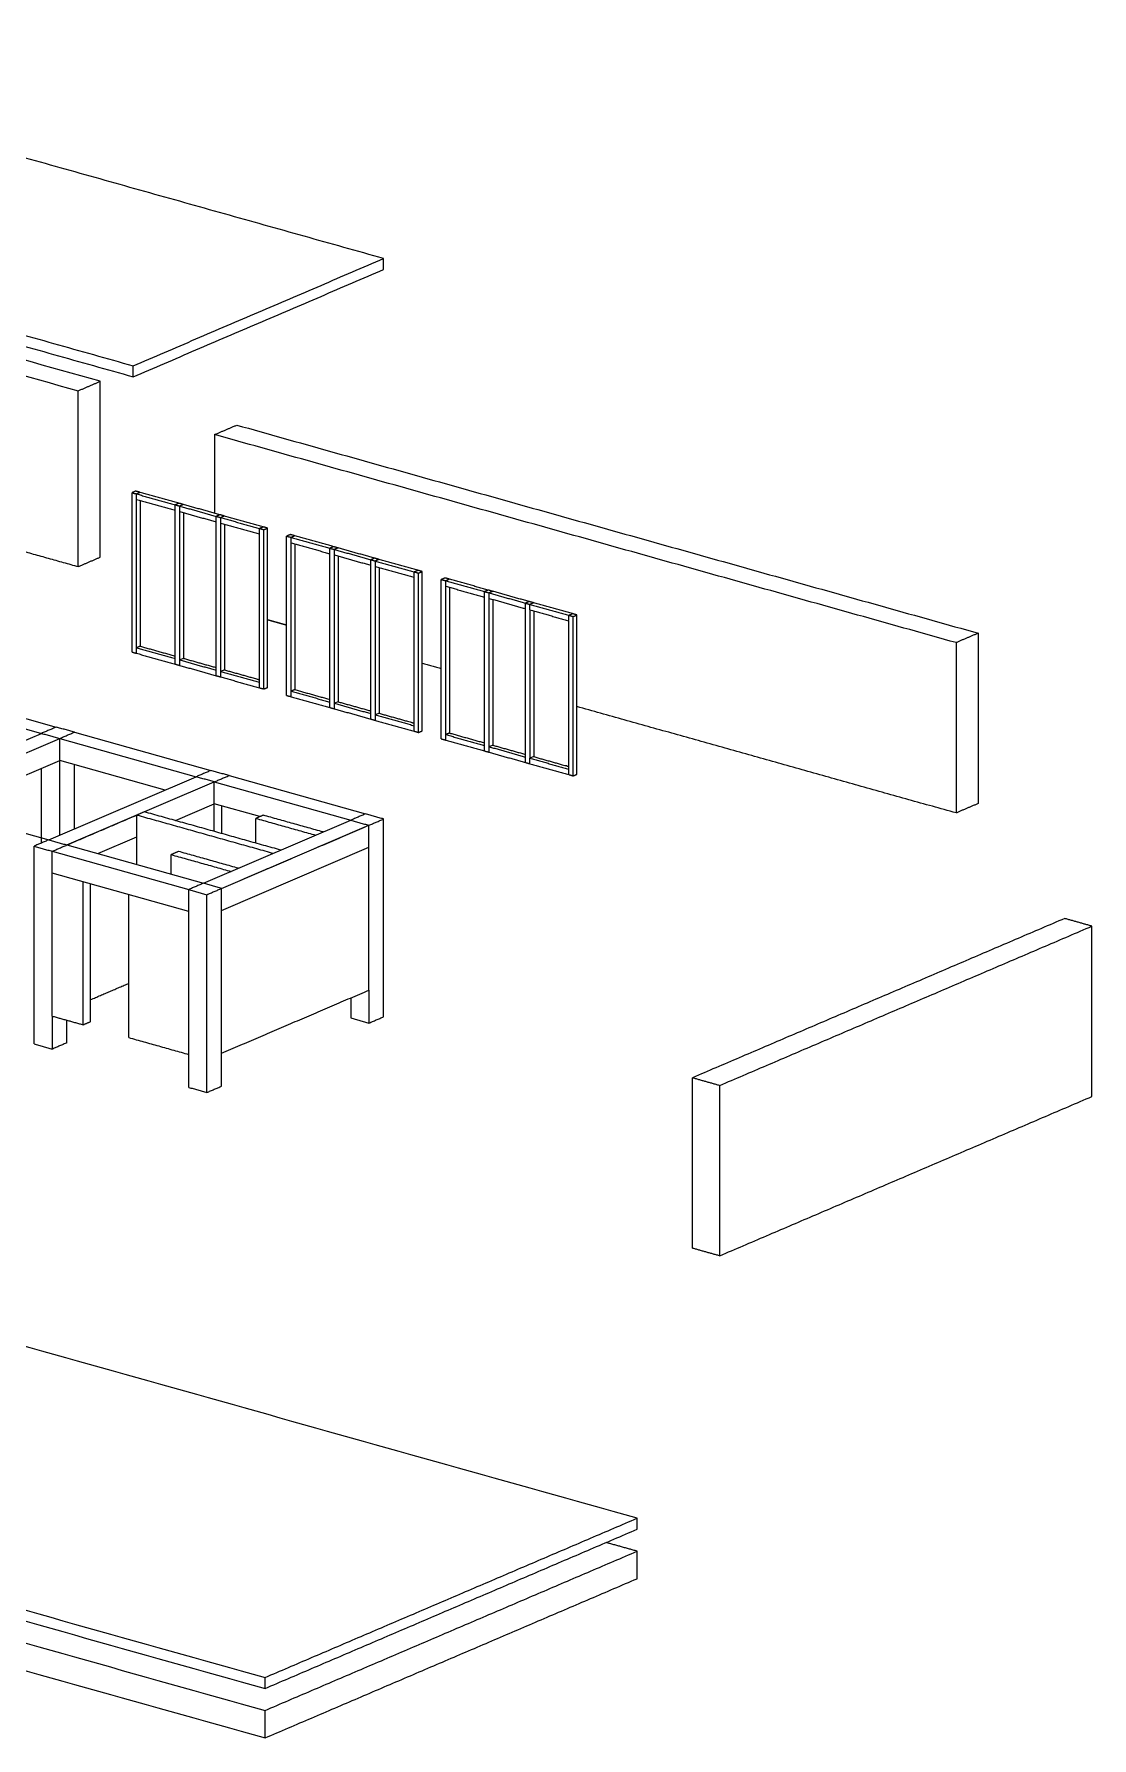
# Model space of a CAD drawing. Header units: millimetres. Extents: x 3762 to 3852, y 1236 to 1350.
# Drawn here: x 3821.32 to 3840.58, y 1309.18 to 1340.19 of the extents above; entities that cross this region are included whole.
import ezdxf

# ---------------------------------------------------------------- set-up
doc = ezdxf.new("R2010")
doc.units = ezdxf.units.MM
doc.layers.add('a-epipla', color=8, linetype='Continuous')

msp = doc.modelspace()

# ---------------------------------------------------------------- linework, layer by layer
at = {"layer": 'a-epipla'}
for p, q in [((3823.251, 1331.699), (3823.251, 1329.047)), ((3824.038, 1331.479), (3824.038, 1328.826)), ((3824.783, 1331.27), (3824.783, 1328.617)), ((3826.067, 1330.909), (3826.067, 1328.257)), ((3826.854, 1330.689), (3826.854, 1328.036)), ((3827.6, 1330.48), (3827.6, 1327.827)), ((3828.884, 1330.119), (3828.884, 1327.467)), ((3829.671, 1329.899), (3829.671, 1327.246)), ((3830.417, 1329.69), (3830.417, 1327.037)), ((3824.038, 1328.826), (3823.971, 1328.797)), ((3824.783, 1328.617), (3824.716, 1328.588)), ((3819.235, 1328.272), (3821.72, 1327.575)), ((3818.966, 1328.158), (3821.451, 1327.461)), ((3826.854, 1328.036), (3826.787, 1328.008)), ((3827.6, 1327.827), (3827.533, 1327.798)), ((3818.768, 1326.313), (3821.451, 1327.461)), ((3819.099, 1326.22), (3821.783, 1327.368)), ((3821.783, 1327.368), (3824.268, 1326.671)), ((3822.051, 1327.483), (3824.536, 1326.785)), ((3819.664, 1326.062), (3821.783, 1326.968)), ((3823.703, 1326.429), (3821.783, 1326.968)), ((3829.671, 1327.246), (3829.604, 1327.218)), ((3830.417, 1327.037), (3830.349, 1327.008)), ((3821.585, 1325.523), (3824.268, 1326.671)), ((3824.868, 1326.693), (3827.353, 1325.995)), ((3821.916, 1325.43), (3824.599, 1326.578)), ((3824.599, 1326.578), (3827.085, 1325.881)), ((3819.099, 1326.22), (3821.585, 1325.523)), ((3823.89, 1325.874), (3824.599, 1326.178)), ((3825.429, 1325.945), (3824.599, 1326.178)), ((3824.401, 1324.733), (3827.085, 1325.881)), ((3824.733, 1324.64), (3827.416, 1325.788)), ((3821.916, 1325.43), (3824.401, 1324.733)), ((3822.481, 1325.272), (3823.191, 1325.575)), ((3821.648, 1325.315), (3824.133, 1324.618)), ((3822.212, 1325.156), (3822.213, 1325.157)), ((3824.733, 1324.24), (3827.416, 1325.388)), ((3824.133, 1324.218), (3821.648, 1324.915)), ((3827.085, 1322.646), (3827.085, 1322.281)), ((3827.416, 1322.788), (3827.416, 1322.188)), ((3821.648, 1322.315), (3821.648, 1321.715)), ((3821.916, 1321.83), (3821.916, 1322.24))]:
    msp.add_line(p, q, dxfattribs=at)
at = {"layer": 'a-epipla', "color": 96, "lineweight": -3, "true_color": 0x007f00}
for points in [[(3799.588, 1340.016), (3822.121, 1333.696)], [(3822.523, 1333.869), (3799.99, 1340.188)], [(3822.121, 1333.696), (3822.523, 1333.869)], [(3822.523, 1330.669), (3822.523, 1333.869)], [(3822.121, 1330.496), (3822.121, 1333.696)], [(3824.606, 1332.899), (3825.009, 1333.072)], [(3824.606, 1332.899), (3824.606, 1331.47)], [(3838.11, 1329.112), (3824.606, 1332.899)], [(3825.009, 1333.072), (3838.512, 1329.284)], [(3819.94, 1331.108), (3822.121, 1330.496)], [(3822.121, 1330.496), (3822.523, 1330.669)], [(3825.571, 1329.529), (3825.919, 1329.431)], [(3825.92, 1329.431), (3825.576, 1329.527)], [(3838.512, 1329.284), (3838.11, 1329.112)], [(3838.512, 1329.284), (3838.512, 1326.184)], [(3838.11, 1329.112), (3838.11, 1326.012)], [(3828.387, 1328.739), (3828.737, 1328.641)], [(3838.11, 1326.012), (3831.204, 1327.949)], [(3838.512, 1326.184), (3838.11, 1326.012)], [(3840.088, 1324.092), (3833.312, 1321.194)], [(3833.809, 1321.054), (3840.585, 1323.952)], [(3840.585, 1323.952), (3840.088, 1324.092)], [(3840.585, 1320.852), (3840.585, 1323.952)], [(3833.312, 1321.194), (3833.809, 1321.054)], [(3833.312, 1318.094), (3833.312, 1321.194)], [(3833.809, 1317.954), (3833.809, 1321.054)], [(3833.809, 1317.954), (3840.585, 1320.852)], [(3833.312, 1318.094), (3833.809, 1317.954)]]:
    msp.add_open_spline(points, degree=1, dxfattribs=at)
at = {"layer": 'a-epipla', "color": 5, "lineweight": -3, "true_color": 0x0000ff}
for points in [[(3827.684, 1336.103), (3816.087, 1339.355)], [(3811.525, 1337.404), (3823.123, 1334.151)], [(3811.525, 1337.204), (3823.123, 1333.951)], [(3823.123, 1334.151), (3827.684, 1336.103)], [(3827.684, 1335.903), (3827.684, 1336.103)], [(3823.123, 1333.951), (3827.684, 1335.903)], [(3823.123, 1333.951), (3823.123, 1334.151)], [(3832.301, 1313.176), (3776.796, 1328.743)], [(3770.021, 1325.845), (3825.525, 1310.278)], [(3770.021, 1325.645), (3825.525, 1310.078)], [(3770.021, 1325.245), (3825.525, 1309.678)], [(3770.021, 1324.745), (3825.525, 1309.178)], [(3825.525, 1310.278), (3832.301, 1313.176)], [(3832.301, 1312.976), (3832.301, 1313.176)], [(3825.525, 1310.078), (3832.301, 1312.976)], [(3832.301, 1312.576), (3831.736, 1312.734)], [(3825.525, 1309.678), (3832.301, 1312.576)], [(3832.301, 1312.076), (3832.301, 1312.576)], [(3825.525, 1309.178), (3832.301, 1312.076)], [(3825.525, 1310.078), (3825.525, 1310.278)], [(3825.525, 1309.178), (3825.525, 1309.678)]]:
    msp.add_open_spline(points, degree=1, dxfattribs=at)
at = {"layer": 'a-epipla', "color": 7, "lineweight": -3}
for points in [[(3823.168, 1331.87), (3823.101, 1331.841)], [(3823.101, 1331.841), (3823.184, 1331.818)], [(3823.101, 1328.941), (3823.101, 1331.841)], [(3823.251, 1331.847), (3823.168, 1331.87)], [(3823.251, 1331.847), (3823.184, 1331.818)], [(3823.184, 1331.718), (3823.184, 1331.818)], [(3823.184, 1331.818), (3823.888, 1331.621)], [(3823.184, 1331.718), (3823.888, 1331.521)], [(3823.184, 1329.018), (3823.184, 1331.718)], [(3823.955, 1331.649), (3823.251, 1331.847)], [(3823.955, 1331.649), (3823.888, 1331.621)], [(3823.888, 1331.621), (3823.971, 1331.597)], [(3823.888, 1328.821), (3823.888, 1331.621)], [(3824.038, 1331.626), (3823.955, 1331.649)], [(3824.038, 1331.626), (3823.971, 1331.597)], [(3824.701, 1331.44), (3824.038, 1331.626)], [(3823.971, 1331.497), (3823.971, 1331.597)], [(3823.971, 1331.597), (3824.634, 1331.411)], [(3823.971, 1328.797), (3823.971, 1331.499)], [(3823.971, 1331.497), (3824.634, 1331.311)], [(3824.701, 1331.44), (3824.634, 1331.411)], [(3824.634, 1331.411), (3824.717, 1331.388)], [(3824.634, 1328.511), (3824.634, 1331.411)], [(3824.784, 1331.417), (3824.701, 1331.44)], [(3824.783, 1331.417), (3824.716, 1331.388)], [(3824.716, 1331.288), (3824.716, 1331.388)], [(3824.716, 1331.388), (3825.42, 1331.191)], [(3825.487, 1331.22), (3824.783, 1331.417)], [(3824.716, 1331.288), (3825.42, 1331.091)], [(3824.717, 1328.588), (3824.717, 1331.292)], [(3825.42, 1331.191), (3825.487, 1331.22)], [(3825.42, 1331.138), (3825.42, 1331.191)], [(3825.42, 1331.191), (3825.503, 1331.168)], [(3825.42, 1331.094), (3825.42, 1331.138)], [(3825.42, 1328.391), (3825.42, 1331.085)], [(3825.57, 1331.196), (3825.487, 1331.22)], [(3825.503, 1331.168), (3825.57, 1331.196)], [(3825.503, 1328.268), (3825.503, 1331.168)], [(3825.57, 1328.296), (3825.57, 1331.196)], [(3825.984, 1331.08), (3825.917, 1331.051)], [(3825.917, 1331.051), (3826, 1331.028)], [(3825.917, 1328.151), (3825.917, 1331.051)], [(3826.067, 1331.057), (3825.984, 1331.08)], [(3826.067, 1331.057), (3826, 1331.028)], [(3826, 1330.928), (3826, 1331.028)], [(3826, 1331.028), (3826.704, 1330.831)], [(3826.771, 1330.859), (3826.067, 1331.057)], [(3826, 1330.928), (3826.704, 1330.731)], [(3826, 1328.228), (3826, 1330.928)], [(3826.771, 1330.859), (3826.704, 1330.831)], [(3826.704, 1330.831), (3826.787, 1330.808)], [(3826.704, 1328.031), (3826.704, 1330.831)], [(3826.854, 1330.836), (3826.771, 1330.859)], [(3826.854, 1330.836), (3826.787, 1330.808)], [(3826.787, 1330.708), (3826.787, 1330.808)], [(3826.787, 1330.808), (3827.451, 1330.621)], [(3826.787, 1328.008), (3826.787, 1330.709)], [(3826.787, 1330.708), (3827.451, 1330.521)], [(3827.518, 1330.65), (3826.854, 1330.836)], [(3827.518, 1330.65), (3827.451, 1330.621)], [(3827.451, 1330.621), (3827.533, 1330.598)], [(3827.451, 1327.721), (3827.451, 1330.621)], [(3827.601, 1330.627), (3827.518, 1330.65)], [(3827.6, 1330.627), (3827.533, 1330.598)], [(3827.533, 1330.498), (3827.533, 1330.598)], [(3827.533, 1330.598), (3828.237, 1330.401)], [(3827.533, 1327.798), (3827.533, 1330.502)], [(3827.533, 1330.498), (3828.237, 1330.301)], [(3828.304, 1330.43), (3827.6, 1330.627)], [(3828.237, 1330.401), (3828.304, 1330.43)], [(3828.237, 1330.348), (3828.237, 1330.401)], [(3828.237, 1330.401), (3828.32, 1330.378)], [(3828.387, 1330.406), (3828.304, 1330.43)], [(3828.32, 1330.378), (3828.387, 1330.406)], [(3828.32, 1327.478), (3828.32, 1330.378)], [(3828.387, 1327.506), (3828.387, 1330.406)], [(3828.237, 1330.304), (3828.237, 1330.348)], [(3828.237, 1327.601), (3828.237, 1330.295)], [(3828.801, 1330.29), (3828.734, 1330.261)], [(3828.734, 1330.261), (3828.817, 1330.238)], [(3828.734, 1327.361), (3828.734, 1330.261)], [(3828.884, 1330.267), (3828.801, 1330.29)], [(3828.884, 1330.267), (3828.817, 1330.238)], [(3828.817, 1330.138), (3828.817, 1330.238)], [(3828.817, 1330.238), (3829.521, 1330.041)], [(3828.817, 1330.138), (3829.521, 1329.941)], [(3828.817, 1327.438), (3828.817, 1330.138)], [(3829.588, 1330.069), (3828.884, 1330.267)], [(3829.588, 1330.069), (3829.521, 1330.041)], [(3829.671, 1330.046), (3829.588, 1330.069)], [(3829.521, 1330.041), (3829.604, 1330.018)], [(3829.521, 1327.241), (3829.521, 1330.041)], [(3829.671, 1330.046), (3829.604, 1330.018)], [(3829.604, 1329.918), (3829.604, 1330.018)], [(3829.604, 1330.018), (3830.267, 1329.831)], [(3829.604, 1327.218), (3829.604, 1329.919)], [(3829.604, 1329.918), (3830.267, 1329.731)], [(3830.334, 1329.86), (3829.671, 1330.046)], [(3830.334, 1329.86), (3830.267, 1329.831)], [(3830.267, 1329.831), (3830.35, 1329.808)], [(3830.267, 1326.931), (3830.267, 1329.831)], [(3830.417, 1329.837), (3830.334, 1329.86)], [(3830.417, 1329.837), (3830.349, 1329.808)], [(3830.349, 1329.708), (3830.349, 1329.808)], [(3830.349, 1329.808), (3831.054, 1329.611)], [(3831.121, 1329.64), (3830.417, 1329.837)], [(3830.349, 1329.708), (3831.054, 1329.511)], [(3830.35, 1327.008), (3830.35, 1329.712)], [(3831.054, 1329.611), (3831.121, 1329.64)], [(3831.054, 1329.558), (3831.054, 1329.611)], [(3831.054, 1329.611), (3831.136, 1329.588)], [(3831.054, 1329.514), (3831.054, 1329.558)], [(3831.054, 1326.811), (3831.054, 1329.505)], [(3831.204, 1329.616), (3831.121, 1329.64)], [(3831.136, 1329.588), (3831.204, 1329.616)], [(3831.136, 1326.688), (3831.136, 1329.588)], [(3831.204, 1326.716), (3831.204, 1329.616)], [(3823.101, 1328.941), (3823.184, 1328.918)], [(3823.251, 1329.047), (3823.217, 1329.033), (3823.184, 1329.018)], [(3823.184, 1328.918), (3823.184, 1329.018)], [(3823.184, 1329.018), (3823.888, 1328.821)], [(3823.184, 1328.918), (3823.888, 1328.721)], [(3823.251, 1329.047), (3823.888, 1328.868)], [(3823.888, 1328.721), (3823.888, 1328.821)], [(3824.038, 1328.826), (3824.634, 1328.659)], [(3823.888, 1328.721), (3823.971, 1328.697)], [(3823.971, 1328.697), (3823.971, 1328.797)], [(3823.971, 1328.797), (3824.634, 1328.611)], [(3823.971, 1328.697), (3824.634, 1328.511)], [(3824.634, 1328.511), (3824.717, 1328.488)], [(3824.716, 1328.488), (3824.716, 1328.588)], [(3824.716, 1328.588), (3825.42, 1328.391)], [(3824.716, 1328.488), (3825.42, 1328.291)], [(3825.42, 1328.438), (3825.415, 1328.44)], [(3825.42, 1328.291), (3825.42, 1328.391)], [(3825.42, 1328.291), (3825.503, 1328.268)], [(3825.503, 1328.268), (3825.57, 1328.296)], [(3826.067, 1328.257), (3826.034, 1328.243), (3826, 1328.228)], [(3826, 1328.128), (3826, 1328.228)], [(3826, 1328.228), (3826.704, 1328.031)], [(3826.067, 1328.257), (3826.704, 1328.078)], [(3825.917, 1328.151), (3826, 1328.128)], [(3826, 1328.128), (3826.704, 1327.931)], [(3826.704, 1327.931), (3826.704, 1328.031)], [(3826.704, 1327.931), (3826.787, 1327.908)], [(3826.787, 1327.908), (3826.787, 1328.008)], [(3826.787, 1328.008), (3827.451, 1327.821)], [(3826.787, 1327.908), (3827.451, 1327.721)], [(3826.854, 1328.036), (3827.451, 1327.869)], [(3827.451, 1327.721), (3827.533, 1327.698)], [(3827.533, 1327.698), (3827.533, 1327.798)], [(3827.533, 1327.798), (3828.237, 1327.601)], [(3827.533, 1327.698), (3828.237, 1327.501)], [(3828.237, 1327.648), (3828.232, 1327.65)], [(3828.237, 1327.501), (3828.237, 1327.601)], [(3828.237, 1327.501), (3828.32, 1327.478)], [(3828.32, 1327.478), (3828.387, 1327.506)], [(3828.734, 1327.361), (3828.817, 1327.338)], [(3828.884, 1327.467), (3828.85, 1327.453), (3828.817, 1327.438)], [(3828.817, 1327.338), (3828.817, 1327.438)], [(3828.817, 1327.438), (3829.521, 1327.241)], [(3828.817, 1327.338), (3829.521, 1327.141)], [(3828.884, 1327.467), (3829.521, 1327.288)], [(3829.521, 1327.141), (3829.521, 1327.241)], [(3829.521, 1327.141), (3829.604, 1327.118)], [(3829.604, 1327.118), (3829.604, 1327.218)], [(3829.604, 1327.218), (3830.267, 1327.031)], [(3829.604, 1327.118), (3830.267, 1326.931)], [(3829.671, 1327.246), (3830.267, 1327.079)], [(3830.349, 1326.908), (3830.349, 1327.008)], [(3830.349, 1327.008), (3831.054, 1326.811)], [(3830.267, 1326.931), (3830.35, 1326.908)], [(3830.349, 1326.908), (3831.054, 1326.711)], [(3831.054, 1326.858), (3831.049, 1326.86)], [(3831.054, 1326.711), (3831.054, 1326.811)], [(3831.054, 1326.711), (3831.136, 1326.688)], [(3831.136, 1326.688), (3831.204, 1326.716)]]:
    msp.add_open_spline(points, degree=1, dxfattribs=at)
for points in [[(3824.783, 1328.617), (3825.38, 1328.45), (3825.415, 1328.44)], [(3827.6, 1327.827), (3828.196, 1327.66), (3828.232, 1327.65)], [(3830.417, 1327.037), (3831.013, 1326.87), (3831.049, 1326.86)]]:
    msp.add_open_spline(points, degree=1, knots=[0.1, 0.1, 0.8198201, 0.8630208, 0.8630208], dxfattribs=at)
at = {"layer": 'a-epipla', "color": 12, "lineweight": -3, "true_color": 0xc80000}
for points in [[(3821.72, 1327.575), (3821.451, 1327.461)], [(3822.051, 1327.483), (3821.72, 1327.575)], [(3821.451, 1327.461), (3821.783, 1327.368)], [(3821.783, 1327.368), (3822.051, 1327.483)], [(3821.783, 1325.608), (3821.783, 1327.368)], [(3821.451, 1325.467), (3821.451, 1326.826)], [(3822.051, 1325.723), (3822.051, 1326.892)], [(3824.536, 1326.785), (3824.268, 1326.671)], [(3824.868, 1326.693), (3824.536, 1326.785)], [(3824.599, 1326.578), (3824.868, 1326.693)], [(3827.353, 1325.995), (3827.085, 1325.881)], [(3827.085, 1325.881), (3827.416, 1325.788)], [(3827.684, 1325.903), (3827.353, 1325.995)], [(3827.416, 1325.788), (3827.684, 1325.903)], [(3821.585, 1325.523), (3821.316, 1325.408)], [(3821.316, 1325.408), (3821.648, 1325.315)], [(3821.648, 1325.315), (3821.916, 1325.43)], [(3824.401, 1324.733), (3824.133, 1324.618)], [(3824.133, 1324.618), (3824.464, 1324.525)], [(3824.733, 1324.64), (3824.401, 1324.733)], [(3824.464, 1324.525), (3824.733, 1324.64)], [(3827.416, 1322.188), (3827.684, 1322.303)], [(3827.085, 1322.281), (3827.416, 1322.188)], [(3821.316, 1321.808), (3821.648, 1321.715)], [(3821.916, 1321.83), (3821.648, 1321.715)], [(3824.133, 1321.018), (3824.464, 1320.925)], [(3824.464, 1320.925), (3824.733, 1321.04)]]:
    msp.add_open_spline(points, degree=1, dxfattribs=at)
at = {"layer": 'a-epipla', "color": 192, "lineweight": -3, "true_color": 0x7d26cd}
for points in [[(3824.599, 1326.578), (3824.268, 1326.671)], [(3824.599, 1325.676), (3824.599, 1326.578)], [(3821.916, 1325.43), (3823.186, 1325.973)], [(3821.585, 1325.523), (3821.916, 1325.43)], [(3822.35, 1322.616), (3823.047, 1322.914)]]:
    msp.add_open_spline(points, degree=1, dxfattribs=at)
at = {"layer": 'a-epipla', "color": 7, "lineweight": -3, "true_color": 0xffffff}
for points in [[(3823.325, 1326.033), (3823.191, 1325.975)], [(3825.81, 1325.336), (3823.325, 1326.033)], [(3824.734, 1325.637), (3824.734, 1326.14)], [(3823.191, 1325.975), (3825.676, 1325.278)], [(3823.191, 1325.073), (3823.191, 1325.975)], [(3824.733, 1324.64), (3827.416, 1325.788)], [(3825.491, 1325.971), (3825.357, 1325.914)], [(3825.357, 1325.463), (3825.357, 1325.914)], [(3825.357, 1325.914), (3826.447, 1325.608)], [(3826.582, 1325.666), (3825.491, 1325.971)], [(3827.416, 1322.788), (3827.416, 1325.788)], [(3821.648, 1322.315), (3821.648, 1325.315)], [(3822.212, 1325.156), (3822.212, 1325.157)], [(3823.948, 1325.312), (3823.814, 1325.254)], [(3823.814, 1325.254), (3824.905, 1324.948)], [(3823.814, 1324.898), (3823.814, 1325.254)], [(3825.039, 1325.006), (3823.948, 1325.312)], [(3822.212, 1322.157), (3822.212, 1324.757)], [(3822.346, 1322.215), (3822.346, 1324.72)], [(3823.042, 1321.924), (3823.042, 1324.524)], [(3824.734, 1324.64), (3824.734, 1324.64)], [(3824.733, 1321.64), (3827.416, 1322.788)], [(3821.648, 1322.315), (3822.212, 1322.157)], [(3822.212, 1322.157), (3822.346, 1322.215)], [(3823.042, 1321.924), (3824.133, 1321.618)]]:
    msp.add_open_spline(points, degree=1, dxfattribs=at)
at = {"layer": 'a-epipla', "color": 12, "lineweight": -3, "true_color": 0xc80000}
for points in [[(3827.684, 1322.303), (3827.684, 1322.903), (3827.684, 1325.903)], [(3821.316, 1321.808), (3821.316, 1322.408), (3821.316, 1325.408)], [(3824.133, 1321.018), (3824.133, 1321.618), (3824.133, 1324.618)], [(3824.464, 1320.925), (3824.464, 1321.525), (3824.464, 1324.525)], [(3824.733, 1321.04), (3824.733, 1321.64), (3824.733, 1324.64)]]:
    msp.add_open_spline(points, degree=1, knots=[-0.6, -0.6, 0, 3, 3], dxfattribs=at)

doc.saveas('drawing.dxf')
